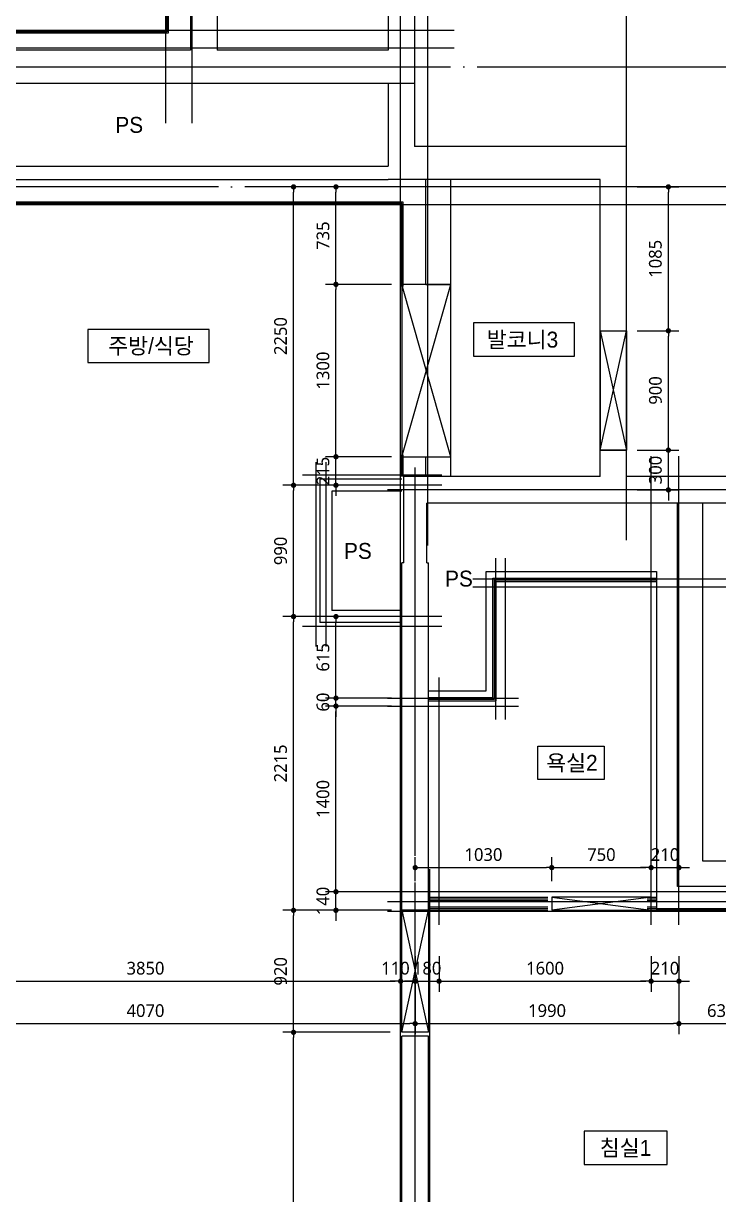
# Model space of a CAD drawing. Header units: millimetres. Extents: x 0 to 92204, y -190080 to 23760.
# Drawn here: x 16107 to 21352, y -62722 to -53891 of the extents above; entities that cross this region are included whole.
import ezdxf
from ezdxf.enums import TextEntityAlignment as Align
from ezdxf.xclip import XClip

# ---------------------------------------------------------------- set-up
doc = ezdxf.new("R2010")
doc.units = ezdxf.units.MM
doc.header["$LTSCALE"] = 100
doc.header["$XCLIPFRAME"] = 0
doc.linetypes.add('AUDIT_D_220706163347-0', pattern=[0])
doc.linetypes.add('CEN', pattern=[62, 60, -1, 0, -1])
doc.layers.get('defpoints').update_dxf_attribs({"color": 139})
for name, color, linetype in [('AA-XXXX-DIMS', 7, 'Continuous'), ('CEN_CON', 1, 'CEN'), ('CEN_WALL', 12, 'CEN'), ('CONC', 2, 'Continuous'), ('DIM', 7, 'AUDIT_D_220706163347-0'), ('ELE3_CON', 7, 'Continuous'), ('MC', 135, 'Continuous'), ('ROM', 7, 'AUDIT_D_220706163347-0'), ('WAL', 3, 'Continuous'), ('WAL_DRY', 7, 'Continuous'), ('실명', 3, 'AUDIT_D_220706163347-0'), ('실명박스', 7, 'AUDIT_D_220706163347-0'), ('창호-open', 4, 'Continuous')]:
    doc.layers.add(name, color=color, linetype=linetype)
doc.layers.add('AA-XXXX-MC', color=153, linetype='AUDIT_D_220706163347-0', plot=False)
doc.styles.add('HAUD01', font='Dotum.ttf')
doc.styles.add('맑은 고딕', font='malgun.ttf')
doc.dimstyles.new('NDIM40-in', dxfattribs={"dimscale": 40, "dimtxt": 2.4, "dimasz": 1, "dimexe": 2, "dimexo": 2, "dimgap": 1.2, "dimtad": 1, "dimdec": 0, "dimrnd": 0.25, "dimzin": 0, "dimdsep": 46, "dimtxsty": '맑은 고딕', "dimblk": 'DOT', "dimcen": 5, "dimclrd": 256, "dimclre": 256, "dimclrt": 3, "dimadec": 0, "dimazin": 0, "dimtfac": 1, "dimtdec": 0, "dimtix": 1, "dimtmove": 2, "dimatfit": 1, "dimldrblk": 'DIMDOT', "dimfxl": 0, "dimtolj": 1, "dimtzin": 0, "dimarcsym": 0})

# ---------------------------------------------------------------- blocks, each defined once
blk = doc.blocks.new('U-84A(확장)1')
at = {"layer": 'CEN_CON'}
for p, q in [((14630, -300), (14630, 10635)), ((12685, 1680), (15195, 1680)), ((0, 0), (15195, 0))]:
    blk.add_line(p, q, dxfattribs=at)
at = {"layer": 'CONC'}
for p, q in [((14895, 0), (14895, 9745)), ((14645, 1690), (14645, 9545)), ((12720, 1690), (14645, 1690)), ((12720, 1490), (14645, 1490)), ((14645, 200), (14645, 1490)), ((14185, 200), (14645, 200)), ((14185, 0), (14895, 0))]:
    blk.add_line(p, q, dxfattribs=at)
at = {"layer": 'MC'}
for p, q in [((14495, -300), (14495, 10635)), ((10575, 1880), (15195, 1880))]:
    blk.add_line(p, q, dxfattribs=at)
at = {"layer": 'WAL_DRY'}
for p, q in [((14505, 1870), (14505, 9365)), ((14515, 1860), (14515, 9375)), ((12705, 1870), (14505, 1870)), ((12705, 1860), (14515, 1860))]:
    blk.add_line(p, q, dxfattribs=at)
blk = doc.blocks.new('U-84B(기본)', base_point=(204212.1, -50484.6))
at = {"layer": 'CEN_CON'}
for p, q in [((216592.1, -42204.6), (216592.1, -38454.6)), ((219712.1, -39539.6), (210537.1, -39539.6)), ((214997.1, -50784.6), (214997.1, -41656.2)), ((219712.1, -41824.6), (214787.1, -41824.6))]:
    blk.add_line(p, q, dxfattribs=at)
at = {"layer": 'CEN_WALL'}
for p, q in [((215092.1, -42244.6), (215092.1, -38454.6)), ((216987.1, -45104.6), (216987.1, -41569.9)), ((214322.1, -41614.6), (214322.1, -43004.6)), ((215197.1, -41789.6), (214147.1, -41789.6)), ((215602.1, -42339.6), (215602.1, -43554.6)), ((215432.1, -42494.6), (219012.1, -42494.6)), ((215197.1, -42779.6), (214147.1, -42779.6)), ((214787.1, -43394.6), (215777.1, -43394.6)), ((219712.1, -44929.6), (214787.1, -44929.6))]:
    blk.add_line(p, q, dxfattribs=at)
at = {"layer": 'CONC'}
for p, q in [((214792.1, -38759.6), (214792.1, -39384.6)), ((214992.1, -38759.6), (214992.1, -39234.6)), ((216592.1, -39234.6), (214992.1, -39234.6)), ((216592.1, -40624.6), (216592.1, -39234.6)), ((210887.1, -39384.6), (214792.1, -39384.6)), ((210887.1, -39484.6), (214792.1, -39484.6)), ((216392.1, -39484.6), (214792.1, -39484.6)), ((216392.1, -40624.6), (216392.1, -39484.6)), ((216392.1, -40624.6), (216592.1, -40624.6)), ((216392.1, -41724.6), (216392.1, -41524.6)), ((216392.1, -41524.6), (216592.1, -41524.6)), ((216592.1, -41724.6), (216592.1, -41524.6)), ((216392.1, -41724.6), (214910.1, -41724.6)), ((214910.1, -42374.6), (214910.1, -41724.6)), ((219112.1, -41724.6), (216592.1, -41724.6)), ((218912.1, -41924.6), (215084.1, -41924.6)), ((215084.1, -42374.6), (215084.1, -41924.6)), ((214897.1, -44994.6), (214897.1, -42374.6)), ((214910.1, -42374.6), (214897.1, -42374.6)), ((215084.1, -42374.6), (215097.1, -42374.6)), ((215097.1, -44994.6), (215097.1, -42374.6)), ((215097.1, -44994.6), (214897.1, -44994.6)), ((214897.1, -48344.6), (214897.1, -45944.6)), ((215097.1, -45944.6), (214897.1, -45944.6)), ((215097.1, -48344.6), (215097.1, -45944.6))]:
    blk.add_line(p, q, dxfattribs=at)
at = {"layer": 'ELE3_CON'}
for p, q in [((216392.1, -40624.6), (216392.1, -41524.6)), ((216592.1, -40624.6), (216592.1, -41524.6))]:
    blk.add_line(p, q, dxfattribs=at)
at = {"layer": 'MC'}
for p, q in [((214887.1, -45104.6), (214887.1, -38454.6)), ((219712.1, -39674.6), (210537.1, -39674.6)), ((216777.1, -45104.6), (216777.1, -41569.9)), ((214247.1, -41614.6), (214247.1, -43004.6)), ((215197.1, -41714.6), (214147.1, -41714.6)), ((215677.1, -42339.6), (215677.1, -43554.6)), ((215432.1, -42554.6), (219012.1, -42554.6)), ((215197.1, -42854.6), (214147.1, -42854.6)), ((215177.1, -45104.6), (215177.1, -43239.6)), ((214787.1, -43454.6), (215777.1, -43454.6)), ((214887.1, -50784.6), (214887.1, -44684.6)), ((215107.1, -50784.6), (215107.1, -44684.6)), ((219712.1, -44854.6), (214787.1, -44854.6)), ((219712.1, -45004.6), (214787.1, -45004.6))]:
    blk.add_line(p, q, dxfattribs=at)
at = {"layer": 'WAL'}
for p, q in [((215077.1, -40274.6), (215077.1, -39484.6)), ((215267.1, -40274.6), (215267.1, -39484.6)), ((215077.1, -40274.6), (215267.1, -40274.6)), ((215077.1, -41724.6), (215077.1, -41574.6)), ((215077.1, -41574.6), (215267.1, -41574.6)), ((215267.1, -41724.6), (215267.1, -41574.6)), ((214897.1, -41744.6), (214277.1, -41744.6)), ((214277.1, -41744.6), (214277.1, -42824.6)), ((214897.1, -41834.6), (214367.1, -41834.6)), ((214367.1, -41834.6), (214367.1, -42734.6)), ((216977.1, -44814.6), (216977.1, -41924.6)), ((217167.1, -44624.6), (217167.1, -41924.6)), ((214897.1, -42734.6), (214367.1, -42734.6)), ((214897.1, -42824.6), (214277.1, -42824.6)), ((217787.1, -44624.6), (217167.1, -44624.6)), ((217597.1, -44814.6), (216977.1, -44814.6))]:
    blk.add_line(p, q, dxfattribs=at)
at = {"layer": 'WAL_DRY'}
for p, q in [((214907.1, -39654.6), (211017.1, -39654.6)), ((214897.1, -39664.6), (211027.1, -39664.6)), ((214897.1, -40289.6), (214897.1, -39664.6)), ((214907.1, -40289.6), (214907.1, -39654.6)), ((214897.1, -41724.6), (214897.1, -41559.6)), ((214907.1, -41724.6), (214907.1, -41559.6)), ((215532.1, -43339.6), (215532.1, -42439.6)), ((215532.1, -42439.6), (216817.1, -42439.6)), ((216817.1, -42439.6), (216817.1, -42514.6)), ((215582.1, -43389.6), (215582.1, -42489.6)), ((215582.1, -42489.6), (216817.1, -42489.6)), ((215594.6, -43402.1), (215594.6, -42502.1)), ((215594.6, -42502.1), (216817.1, -42502.1)), ((215607.1, -43414.6), (215607.1, -42514.6)), ((215607.1, -42514.6), (216817.1, -42514.6)), ((216817.1, -42514.6), (216817.1, -44994.6)), ((215097.1, -43339.6), (215532.1, -43339.6)), ((215097.1, -43389.6), (215582.1, -43389.6)), ((215097.1, -43402.1), (215594.6, -43402.1)), ((215097.1, -43414.6), (215607.1, -43414.6)), ((215097.1, -44894.6), (215997.1, -44894.6)), ((215097.1, -44907.1), (215997.1, -44907.1)), ((215097.1, -44919.6), (215997.1, -44919.6)), ((216747.1, -44894.6), (216817.1, -44894.6)), ((216747.1, -44907.1), (216817.1, -44907.1)), ((216747.1, -44919.6), (216817.1, -44919.6)), ((215097.1, -44969.6), (215997.1, -44969.6)), ((215097.1, -44982.1), (215997.1, -44982.1)), ((215097.1, -44994.6), (215997.1, -44994.6)), ((216747.1, -44969.6), (216817.1, -44969.6)), ((216747.1, -44982.1), (216817.1, -44982.1)), ((216777.1, -44994.6), (216817.1, -44994.6)), ((217427.1, -44984.6), (216817.1, -44984.6)), ((217417.1, -44994.6), (216817.1, -44994.6))]:
    blk.add_line(p, q, dxfattribs=at)
blk = doc.blocks.new('_Dot')
at = {"color": 0, "linetype": 'ByBlock', "lineweight": -2}
blk.add_line((-0.5, 0), (-1, 0), dxfattribs=at)
at = {"color": 0, "linetype": 'ByBlock', "const_width": 0.5}
blk.add_lwpolyline([(-0.25, 0, 1), (0.25, 0, 1)], format="xyb", close=True, dxfattribs=at)
blk = doc.blocks.new('*D660')
at = {"layer": 'defpoints', "color": 0, "transparency": 16777216}
for p in [(15103.2, -60844), (18953.2, -60844), (18953.2, -61113.7)]:
    blk.add_point(p, dxfattribs=at)
at = {"layer": 'DIM', "lineweight": -2, "transparency": 16777216}
for p, q in [((15103.2, -60924), (15103.2, -61193.7)), ((18953.2, -60924), (18953.2, -61193.7)), ((15143.2, -61113.7), (18913.2, -61113.7))]:
    blk.add_line(p, q, dxfattribs=at)
at = {"layer": 'DIM', "lineweight": -2, "transparency": 16777216, "xscale": 40, "yscale": 40, "zscale": 40, "rotation": 180}
blk.add_blockref('_Dot', (15103.2, -61113.7), dxfattribs=at)
at = {"layer": 'DIM', "lineweight": -2, "transparency": 16777216, "xscale": 40, "yscale": 40, "zscale": 40}
blk.add_blockref('_Dot', (18953.2, -61113.7), dxfattribs=at)
at = {"layer": 'DIM', "color": 3, "transparency": 16777216, "insert": (17028.2, -61016.1), "char_height": 96, "attachment_point": 5, "style": '맑은 고딕'}
blk.add_mtext('\\A1;3850', dxfattribs=at)
blk = doc.blocks.new('DIMDOT')
at = {"layer": 'AA-XXXX-DIMS'}
for p, q in [((-1.5, 0), (1.5, 0)), ((0, -1.5), (0, 1.5))]:
    blk.add_line(p, q, dxfattribs=at)
for radius in [0.5, 0.25]:
    blk.add_circle((0, 0), radius, dxfattribs=at)
blk = doc.blocks.new('*D661')
at = {"layer": 'defpoints', "color": 0, "transparency": 16777216}
for p in [(18953.2, -60844), (19063.2, -60844), (19063.2, -61113.7)]:
    blk.add_point(p, dxfattribs=at)
at = {"layer": 'DIM', "lineweight": -2, "transparency": 16777216}
for p, q in [((18953.2, -60924), (18953.2, -61193.7)), ((19063.2, -60924), (19063.2, -61193.7)), ((18913.2, -61113.7), (18873.2, -61113.7)), ((18953.2, -61113.7), (19063.2, -61113.7)), ((19103.2, -61113.7), (19143.2, -61113.7))]:
    blk.add_line(p, q, dxfattribs=at)
at = {"layer": 'DIM', "lineweight": -2, "transparency": 16777216, "xscale": 40, "yscale": 40, "zscale": 40}
blk.add_blockref('_Dot', (18953.2, -61113.7), dxfattribs=at)
at = {"layer": 'DIM', "lineweight": -2, "transparency": 16777216, "xscale": 40, "yscale": 40, "zscale": 40, "rotation": 180}
blk.add_blockref('_Dot', (19063.2, -61113.7), dxfattribs=at)
at = {"layer": 'DIM', "color": 3, "transparency": 16777216, "insert": (18914.4, -61015.9), "char_height": 96, "attachment_point": 5, "style": '맑은 고딕'}
blk.add_mtext('\\A1;110', dxfattribs=at)
blk = doc.blocks.new('*D662')
at = {"layer": 'defpoints', "color": 0, "transparency": 16777216}
for p in [(14993.2, -60844), (19063.2, -60844), (19063.2, -61433.7)]:
    blk.add_point(p, dxfattribs=at)
at = {"layer": 'DIM', "lineweight": -2, "transparency": 16777216}
for p, q in [((14993.2, -60924), (14993.2, -61513.7)), ((19063.2, -60924), (19063.2, -61513.7)), ((15033.2, -61433.7), (19023.2, -61433.7))]:
    blk.add_line(p, q, dxfattribs=at)
at = {"layer": 'DIM', "lineweight": -2, "transparency": 16777216, "xscale": 40, "yscale": 40, "zscale": 40, "rotation": 180}
blk.add_blockref('_Dot', (14993.2, -61433.7), dxfattribs=at)
at = {"layer": 'DIM', "lineweight": -2, "transparency": 16777216, "xscale": 40, "yscale": 40, "zscale": 40}
blk.add_blockref('_Dot', (19063.2, -61433.7), dxfattribs=at)
at = {"layer": 'DIM', "color": 3, "transparency": 16777216, "insert": (17028.2, -61336.1), "char_height": 96, "attachment_point": 5, "style": '맑은 고딕'}
blk.add_mtext('\\A1;4070', dxfattribs=at)
blk = doc.blocks.new('*D679')
at = {"layer": 'defpoints', "color": 0, "transparency": 16777216}
for p in [(18145.4, -61499), (18953.2, -61499), (18953.2, -64569)]:
    blk.add_point(p, dxfattribs=at)
at = {"layer": 'DIM', "lineweight": -2, "transparency": 16777216}
for p, q in [((18873.2, -61499), (18065.4, -61499)), ((18145.4, -64529), (18145.4, -61539)), ((18873.2, -64569), (18065.4, -64569))]:
    blk.add_line(p, q, dxfattribs=at)
at = {"layer": 'DIM', "lineweight": -2, "transparency": 16777216, "xscale": 40, "yscale": 40, "zscale": 40}
for p, rotation in [((18145.4, -61499), 90), ((18145.4, -64569), 270)]:
    blk.add_blockref('_Dot', p, dxfattribs=dict(at, rotation=rotation))
at = {"layer": 'DIM', "color": 3, "transparency": 16777216, "insert": (18047.8, -63034), "char_height": 96, "attachment_point": 5, "rotation": 90, "style": '맑은 고딕'}
blk.add_mtext('\\A1;3070', dxfattribs=at)
blk = doc.blocks.new('*D680')
at = {"layer": 'defpoints', "color": 0, "transparency": 16777216}
for p in [(18145.4, -60579), (18963.2, -60579), (18953.2, -61499)]:
    blk.add_point(p, dxfattribs=at)
at = {"layer": 'DIM', "lineweight": -2, "transparency": 16777216}
for p, q in [((18883.2, -60579), (18065.4, -60579)), ((18145.4, -61459), (18145.4, -60619)), ((18873.2, -61499), (18065.4, -61499))]:
    blk.add_line(p, q, dxfattribs=at)
at = {"layer": 'DIM', "lineweight": -2, "transparency": 16777216, "xscale": 40, "yscale": 40, "zscale": 40}
for p, rotation in [((18145.4, -60579), 90), ((18145.4, -61499), 270)]:
    blk.add_blockref('_Dot', p, dxfattribs=dict(at, rotation=rotation))
at = {"layer": 'DIM', "color": 3, "transparency": 16777216, "insert": (18047.8, -61039), "char_height": 96, "attachment_point": 5, "rotation": 90, "style": '맑은 고딕'}
blk.add_mtext('\\A1;920', dxfattribs=at)
blk = doc.blocks.new('*D681')
at = {"layer": 'defpoints', "color": 0, "transparency": 16777216}
for p in [(18145.4, -58364), (18963.2, -58364), (18963.2, -60579)]:
    blk.add_point(p, dxfattribs=at)
at = {"layer": 'DIM', "lineweight": -2, "transparency": 16777216}
for p, q in [((18883.2, -58364), (18065.4, -58364)), ((18145.4, -60539), (18145.4, -58404)), ((18883.2, -60579), (18065.4, -60579))]:
    blk.add_line(p, q, dxfattribs=at)
at = {"layer": 'DIM', "lineweight": -2, "transparency": 16777216, "xscale": 40, "yscale": 40, "zscale": 40}
for p, rotation in [((18145.4, -58364), 90), ((18145.4, -60579), 270)]:
    blk.add_blockref('_Dot', p, dxfattribs=dict(at, rotation=rotation))
at = {"layer": 'DIM', "color": 3, "transparency": 16777216, "insert": (18047.5, -59471.5), "char_height": 96, "attachment_point": 5, "rotation": 90, "style": '맑은 고딕'}
blk.add_mtext('\\A1;2215', dxfattribs=at)
blk = doc.blocks.new('*D682')
at = {"layer": 'defpoints', "color": 0, "transparency": 16777216}
for p in [(18145.4, -57374), (18963.2, -57374), (18963.2, -58364)]:
    blk.add_point(p, dxfattribs=at)
at = {"layer": 'DIM', "lineweight": -2, "transparency": 16777216}
for p, q in [((18883.2, -57374), (18065.4, -57374)), ((18145.4, -58324), (18145.4, -57414)), ((18883.2, -58364), (18065.4, -58364))]:
    blk.add_line(p, q, dxfattribs=at)
at = {"layer": 'DIM', "lineweight": -2, "transparency": 16777216, "xscale": 40, "yscale": 40, "zscale": 40}
for p, rotation in [((18145.4, -57374), 90), ((18145.4, -58364), 270)]:
    blk.add_blockref('_Dot', p, dxfattribs=dict(at, rotation=rotation))
at = {"layer": 'DIM', "color": 3, "transparency": 16777216, "insert": (18047.8, -57869), "char_height": 96, "attachment_point": 5, "rotation": 90, "style": '맑은 고딕'}
blk.add_mtext('\\A1;990', dxfattribs=at)
blk = doc.blocks.new('*D683')
at = {"layer": 'defpoints', "color": 0, "transparency": 16777216}
for p in [(18465.4, -57159), (18963.2, -57159), (18963.2, -57374)]:
    blk.add_point(p, dxfattribs=at)
at = {"layer": 'DIM', "lineweight": -2, "transparency": 16777216}
for p, q in [((18465.4, -57119), (18465.4, -57079)), ((18883.2, -57159), (18385.4, -57159)), ((18465.4, -57374), (18465.4, -57159)), ((18883.2, -57374), (18385.4, -57374)), ((18465.4, -57414), (18465.4, -57454))]:
    blk.add_line(p, q, dxfattribs=at)
at = {"layer": 'DIM', "lineweight": -2, "transparency": 16777216, "xscale": 40, "yscale": 40, "zscale": 40}
for p, rotation in [((18465.4, -57159), 270), ((18465.4, -57374), 90)]:
    blk.add_blockref('_Dot', p, dxfattribs=dict(at, rotation=rotation))
at = {"layer": 'DIM', "color": 3, "transparency": 16777216, "insert": (18367.5, -57266.5), "char_height": 96, "attachment_point": 5, "rotation": 90, "style": '맑은 고딕'}
blk.add_mtext('\\A1;215', dxfattribs=at)
blk = doc.blocks.new('*D684')
at = {"layer": 'defpoints', "color": 0, "transparency": 16777216}
for p in [(18465.4, -55859), (18963.2, -55859), (18963.2, -57159)]:
    blk.add_point(p, dxfattribs=at)
at = {"layer": 'DIM', "lineweight": -2, "transparency": 16777216}
for p, q in [((18883.2, -55859), (18385.4, -55859)), ((18465.4, -57119), (18465.4, -55899)), ((18883.2, -57159), (18385.4, -57159))]:
    blk.add_line(p, q, dxfattribs=at)
at = {"layer": 'DIM', "lineweight": -2, "transparency": 16777216, "xscale": 40, "yscale": 40, "zscale": 40}
for p, rotation in [((18465.4, -55859), 90), ((18465.4, -57159), 270)]:
    blk.add_blockref('_Dot', p, dxfattribs=dict(at, rotation=rotation))
at = {"layer": 'DIM', "color": 3, "transparency": 16777216, "insert": (18367.5, -56509), "char_height": 96, "attachment_point": 5, "rotation": 90, "style": '맑은 고딕'}
blk.add_mtext('\\A1;1300', dxfattribs=at)
blk = doc.blocks.new('*D685')
at = {"layer": 'defpoints', "color": 0, "transparency": 16777216}
for p in [(18465.4, -55124), (18963.2, -55124), (18963.2, -55859)]:
    blk.add_point(p, dxfattribs=at)
at = {"layer": 'DIM', "lineweight": -2, "transparency": 16777216}
for p, q in [((18883.2, -55124), (18385.4, -55124)), ((18465.4, -55819), (18465.4, -55164)), ((18883.2, -55859), (18385.4, -55859))]:
    blk.add_line(p, q, dxfattribs=at)
at = {"layer": 'DIM', "lineweight": -2, "transparency": 16777216, "xscale": 40, "yscale": 40, "zscale": 40}
for p, rotation in [((18465.4, -55124), 90), ((18465.4, -55859), 270)]:
    blk.add_blockref('_Dot', p, dxfattribs=dict(at, rotation=rotation))
at = {"layer": 'DIM', "color": 3, "transparency": 16777216, "insert": (18367.8, -55491.5), "char_height": 96, "attachment_point": 5, "rotation": 90, "style": '맑은 고딕'}
blk.add_mtext('\\A1;735', dxfattribs=at)
blk = doc.blocks.new('*D686')
at = {"layer": 'defpoints', "color": 0, "transparency": 16777216}
for p in [(18145.4, -55124), (18963.2, -55124), (18963.2, -57374)]:
    blk.add_point(p, dxfattribs=at)
at = {"layer": 'DIM', "lineweight": -2, "transparency": 16777216}
for p, q in [((18883.2, -55124), (18065.4, -55124)), ((18145.4, -57334), (18145.4, -55164)), ((18883.2, -57374), (18065.4, -57374))]:
    blk.add_line(p, q, dxfattribs=at)
at = {"layer": 'DIM', "lineweight": -2, "transparency": 16777216, "xscale": 40, "yscale": 40, "zscale": 40}
for p, rotation in [((18145.4, -55124), 90), ((18145.4, -57374), 270)]:
    blk.add_blockref('_Dot', p, dxfattribs=dict(at, rotation=rotation))
at = {"layer": 'DIM', "color": 3, "transparency": 16777216, "insert": (18047.8, -56249), "char_height": 96, "attachment_point": 5, "rotation": 90, "style": '맑은 고딕'}
blk.add_mtext('\\A1;2250', dxfattribs=at)
blk = doc.blocks.new('*D693')
at = {"layer": 'defpoints', "color": 0, "transparency": 16777216}
for p in [(20658.2, -57109), (20973.4, -57109), (20658.2, -57409)]:
    blk.add_point(p, dxfattribs=at)
at = {"layer": 'DIM', "lineweight": -2, "transparency": 16777216}
for p, q in [((20973.4, -57069), (20973.4, -57029)), ((20738.2, -57109), (21053.4, -57109)), ((20973.4, -57409), (20973.4, -57109)), ((20738.2, -57409), (21053.4, -57409)), ((20973.4, -57449), (20973.4, -57489))]:
    blk.add_line(p, q, dxfattribs=at)
at = {"layer": 'DIM', "lineweight": -2, "transparency": 16777216, "xscale": 40, "yscale": 40, "zscale": 40}
for p, rotation in [((20973.4, -57109), 270), ((20973.4, -57409), 90)]:
    blk.add_blockref('_Dot', p, dxfattribs=dict(at, rotation=rotation))
at = {"layer": 'DIM', "color": 3, "transparency": 16777216, "insert": (20875.8, -57259), "char_height": 96, "attachment_point": 5, "rotation": 90, "style": '맑은 고딕'}
blk.add_mtext('\\A1;300', dxfattribs=at)
blk = doc.blocks.new('*D694')
at = {"layer": 'defpoints', "color": 0, "transparency": 16777216}
for p in [(20658.2, -56209), (20973.4, -56209), (20658.2, -57109)]:
    blk.add_point(p, dxfattribs=at)
at = {"layer": 'DIM', "lineweight": -2, "transparency": 16777216}
for p, q in [((20738.2, -56209), (21053.4, -56209)), ((20973.4, -57069), (20973.4, -56249)), ((20738.2, -57109), (21053.4, -57109))]:
    blk.add_line(p, q, dxfattribs=at)
at = {"layer": 'DIM', "lineweight": -2, "transparency": 16777216, "xscale": 40, "yscale": 40, "zscale": 40}
for p, rotation in [((20973.4, -56209), 90), ((20973.4, -57109), 270)]:
    blk.add_blockref('_Dot', p, dxfattribs=dict(at, rotation=rotation))
at = {"layer": 'DIM', "color": 3, "transparency": 16777216, "insert": (20875.8, -56659), "char_height": 96, "attachment_point": 5, "rotation": 90, "style": '맑은 고딕'}
blk.add_mtext('\\A1;900', dxfattribs=at)
blk = doc.blocks.new('*D695')
at = {"layer": 'defpoints', "color": 0, "transparency": 16777216}
for p in [(20658.2, -55124), (20973.4, -55124), (20658.2, -56209)]:
    blk.add_point(p, dxfattribs=at)
at = {"layer": 'DIM', "lineweight": -2, "transparency": 16777216}
for p, q in [((20738.2, -55124), (21053.4, -55124)), ((20973.4, -56169), (20973.4, -55164)), ((20738.2, -56209), (21053.4, -56209))]:
    blk.add_line(p, q, dxfattribs=at)
at = {"layer": 'DIM', "lineweight": -2, "transparency": 16777216, "xscale": 40, "yscale": 40, "zscale": 40}
for p, rotation in [((20973.4, -55124), 90), ((20973.4, -56209), 270)]:
    blk.add_blockref('_Dot', p, dxfattribs=dict(at, rotation=rotation))
at = {"layer": 'DIM', "color": 3, "transparency": 16777216, "insert": (20875.6, -55666.5), "char_height": 96, "attachment_point": 5, "rotation": 90, "style": '맑은 고딕'}
blk.add_mtext('\\A1;1085', dxfattribs=at)
blk = doc.blocks.new('*D696')
at = {"layer": 'defpoints', "color": 0, "transparency": 16777216}
for p in [(19063.2, -60844), (19243.2, -60844), (19243.2, -61113.7)]:
    blk.add_point(p, dxfattribs=at)
at = {"layer": 'DIM', "lineweight": -2, "transparency": 16777216}
for p, q in [((19063.2, -60924), (19063.2, -61193.7)), ((19243.2, -60924), (19243.2, -61193.7)), ((19023.2, -61113.7), (18983.2, -61113.7)), ((19063.2, -61113.7), (19243.2, -61113.7)), ((19283.2, -61113.7), (19323.2, -61113.7))]:
    blk.add_line(p, q, dxfattribs=at)
at = {"layer": 'DIM', "lineweight": -2, "transparency": 16777216, "xscale": 40, "yscale": 40, "zscale": 40}
blk.add_blockref('_Dot', (19063.2, -61113.7), dxfattribs=at)
at = {"layer": 'DIM', "lineweight": -2, "transparency": 16777216, "xscale": 40, "yscale": 40, "zscale": 40, "rotation": 180}
blk.add_blockref('_Dot', (19243.2, -61113.7), dxfattribs=at)
at = {"layer": 'DIM', "color": 3, "transparency": 16777216, "insert": (19153.2, -61015.9), "char_height": 96, "attachment_point": 5, "style": '맑은 고딕'}
blk.add_mtext('\\A1;180', dxfattribs=at)
blk = doc.blocks.new('*D697')
at = {"layer": 'defpoints', "color": 0, "transparency": 16777216}
for p in [(19243.2, -60844), (20843.2, -60844), (20843.2, -61113.7)]:
    blk.add_point(p, dxfattribs=at)
at = {"layer": 'DIM', "lineweight": -2, "transparency": 16777216}
for p, q in [((19243.2, -60924), (19243.2, -61193.7)), ((20843.2, -60924), (20843.2, -61193.7)), ((19283.2, -61113.7), (20803.2, -61113.7))]:
    blk.add_line(p, q, dxfattribs=at)
at = {"layer": 'DIM', "lineweight": -2, "transparency": 16777216, "xscale": 40, "yscale": 40, "zscale": 40, "rotation": 180}
blk.add_blockref('_Dot', (19243.2, -61113.7), dxfattribs=at)
at = {"layer": 'DIM', "lineweight": -2, "transparency": 16777216, "xscale": 40, "yscale": 40, "zscale": 40}
blk.add_blockref('_Dot', (20843.2, -61113.7), dxfattribs=at)
at = {"layer": 'DIM', "color": 3, "transparency": 16777216, "insert": (20043.2, -61015.9), "char_height": 96, "attachment_point": 5, "style": '맑은 고딕'}
blk.add_mtext('\\A1;1600', dxfattribs=at)
blk = doc.blocks.new('*D698')
at = {"layer": 'defpoints', "color": 0, "transparency": 16777216}
for p in [(20843.2, -60844), (21053.2, -60844), (21053.2, -61113.7)]:
    blk.add_point(p, dxfattribs=at)
at = {"layer": 'DIM', "lineweight": -2, "transparency": 16777216}
for p, q in [((20843.2, -60924), (20843.2, -61193.7)), ((21053.2, -60924), (21053.2, -61193.7)), ((20803.2, -61113.7), (20763.2, -61113.7)), ((20843.2, -61113.7), (21053.2, -61113.7)), ((21093.2, -61113.7), (21133.2, -61113.7))]:
    blk.add_line(p, q, dxfattribs=at)
at = {"layer": 'DIM', "lineweight": -2, "transparency": 16777216, "xscale": 40, "yscale": 40, "zscale": 40}
blk.add_blockref('_Dot', (20843.2, -61113.7), dxfattribs=at)
at = {"layer": 'DIM', "lineweight": -2, "transparency": 16777216, "xscale": 40, "yscale": 40, "zscale": 40, "rotation": 180}
blk.add_blockref('_Dot', (21053.2, -61113.7), dxfattribs=at)
at = {"layer": 'DIM', "color": 3, "transparency": 16777216, "insert": (20948.2, -61015.9), "char_height": 96, "attachment_point": 5, "style": '맑은 고딕'}
blk.add_mtext('\\A1;210', dxfattribs=at)
blk = doc.blocks.new('*D699')
at = {"layer": 'defpoints', "color": 0, "transparency": 16777216}
for p in [(21053.2, -60844), (21691.7, -60844), (21691.7, -61433.7)]:
    blk.add_point(p, dxfattribs=at)
at = {"layer": 'DIM', "lineweight": -2, "transparency": 16777216}
for p, q in [((21053.2, -60924), (21053.2, -61513.7)), ((21691.7, -60924), (21691.7, -61513.7)), ((21093.2, -61433.7), (21651.7, -61433.7))]:
    blk.add_line(p, q, dxfattribs=at)
at = {"layer": 'DIM', "lineweight": -2, "transparency": 16777216, "xscale": 40, "yscale": 40, "zscale": 40, "rotation": 180}
blk.add_blockref('_Dot', (21053.2, -61433.7), dxfattribs=at)
at = {"layer": 'DIM', "lineweight": -2, "transparency": 16777216, "xscale": 40, "yscale": 40, "zscale": 40}
blk.add_blockref('_Dot', (21691.7, -61433.7), dxfattribs=at)
at = {"layer": 'DIM', "color": 3, "transparency": 16777216, "insert": (21372.5, -61336.1), "char_height": 96, "attachment_point": 5, "style": '맑은 고딕'}
blk.add_mtext('\\A1;639', dxfattribs=at)
blk = doc.blocks.new('*D700')
at = {"layer": 'defpoints', "color": 0, "transparency": 16777216}
for p in [(19063.2, -60844), (21053.2, -60844), (21053.2, -61433.7)]:
    blk.add_point(p, dxfattribs=at)
at = {"layer": 'DIM', "lineweight": -2, "transparency": 16777216}
for p, q in [((19063.2, -60924), (19063.2, -61513.7)), ((21053.2, -60924), (21053.2, -61513.7)), ((19103.2, -61433.7), (21013.2, -61433.7))]:
    blk.add_line(p, q, dxfattribs=at)
at = {"layer": 'DIM', "lineweight": -2, "transparency": 16777216, "xscale": 40, "yscale": 40, "zscale": 40, "rotation": 180}
blk.add_blockref('_Dot', (19063.2, -61433.7), dxfattribs=at)
at = {"layer": 'DIM', "lineweight": -2, "transparency": 16777216, "xscale": 40, "yscale": 40, "zscale": 40}
blk.add_blockref('_Dot', (21053.2, -61433.7), dxfattribs=at)
at = {"layer": 'DIM', "color": 3, "transparency": 16777216, "insert": (20058.2, -61335.9), "char_height": 96, "attachment_point": 5, "style": '맑은 고딕'}
blk.add_mtext('\\A1;1990', dxfattribs=at)
blk = doc.blocks.new('*D701')
at = {"layer": 'defpoints', "color": 0, "transparency": 16777216}
for p in [(20093.2, -60257.1), (19063.2, -60439), (20093.2, -60439)]:
    blk.add_point(p, dxfattribs=at)
at = {"layer": 'DIM', "lineweight": -2, "transparency": 16777216}
for p, q in [((19063.2, -60359), (19063.2, -60177.1)), ((20093.2, -60359), (20093.2, -60177.1)), ((19103.2, -60257.1), (20053.2, -60257.1))]:
    blk.add_line(p, q, dxfattribs=at)
at = {"layer": 'DIM', "lineweight": -2, "transparency": 16777216, "xscale": 40, "yscale": 40, "zscale": 40, "rotation": 180}
blk.add_blockref('_Dot', (19063.2, -60257.1), dxfattribs=at)
at = {"layer": 'DIM', "lineweight": -2, "transparency": 16777216, "xscale": 40, "yscale": 40, "zscale": 40}
blk.add_blockref('_Dot', (20093.2, -60257.1), dxfattribs=at)
at = {"layer": 'DIM', "color": 3, "transparency": 16777216, "insert": (19578.2, -60159.2), "char_height": 96, "attachment_point": 5, "style": '맑은 고딕'}
blk.add_mtext('\\A1;1030', dxfattribs=at)
blk = doc.blocks.new('*D702')
at = {"layer": 'defpoints', "color": 0, "transparency": 16777216}
for p in [(20843.2, -60257.1), (20093.2, -60439), (20843.2, -60439)]:
    blk.add_point(p, dxfattribs=at)
at = {"layer": 'DIM', "lineweight": -2, "transparency": 16777216}
for p, q in [((20093.2, -60359), (20093.2, -60177.1)), ((20843.2, -60359), (20843.2, -60177.1)), ((20133.2, -60257.1), (20803.2, -60257.1))]:
    blk.add_line(p, q, dxfattribs=at)
at = {"layer": 'DIM', "lineweight": -2, "transparency": 16777216, "xscale": 40, "yscale": 40, "zscale": 40, "rotation": 180}
blk.add_blockref('_Dot', (20093.2, -60257.1), dxfattribs=at)
at = {"layer": 'DIM', "lineweight": -2, "transparency": 16777216, "xscale": 40, "yscale": 40, "zscale": 40}
blk.add_blockref('_Dot', (20843.2, -60257.1), dxfattribs=at)
at = {"layer": 'DIM', "color": 3, "transparency": 16777216, "insert": (20468.2, -60159.5), "char_height": 96, "attachment_point": 5, "style": '맑은 고딕'}
blk.add_mtext('\\A1;750', dxfattribs=at)
blk = doc.blocks.new('*D703')
at = {"layer": 'defpoints', "color": 0, "transparency": 16777216}
for p in [(21053.2, -60257.1), (20843.2, -60439), (21053.2, -60439)]:
    blk.add_point(p, dxfattribs=at)
at = {"layer": 'DIM', "lineweight": -2, "transparency": 16777216}
for p, q in [((20843.2, -60359), (20843.2, -60177.1)), ((21053.2, -60359), (21053.2, -60177.1)), ((20803.2, -60257.1), (20763.2, -60257.1)), ((20843.2, -60257.1), (21053.2, -60257.1)), ((21093.2, -60257.1), (21133.2, -60257.1))]:
    blk.add_line(p, q, dxfattribs=at)
at = {"layer": 'DIM', "lineweight": -2, "transparency": 16777216, "xscale": 40, "yscale": 40, "zscale": 40}
blk.add_blockref('_Dot', (20843.2, -60257.1), dxfattribs=at)
at = {"layer": 'DIM', "lineweight": -2, "transparency": 16777216, "xscale": 40, "yscale": 40, "zscale": 40, "rotation": 180}
blk.add_blockref('_Dot', (21053.2, -60257.1), dxfattribs=at)
at = {"layer": 'DIM', "color": 3, "transparency": 16777216, "insert": (20948.2, -60159.2), "char_height": 96, "attachment_point": 5, "style": '맑은 고딕'}
blk.add_mtext('\\A1;210', dxfattribs=at)
blk = doc.blocks.new('*D704')
at = {"layer": 'defpoints', "color": 0, "transparency": 16777216}
for p in [(18465.4, -60439), (18963.2, -60439), (18963.2, -60579)]:
    blk.add_point(p, dxfattribs=at)
at = {"layer": 'DIM', "lineweight": -2, "transparency": 16777216}
for p, q in [((18465.4, -60399), (18465.4, -60359)), ((18883.2, -60439), (18385.4, -60439)), ((18465.4, -60579), (18465.4, -60439)), ((18883.2, -60579), (18385.4, -60579)), ((18465.4, -60619), (18465.4, -60659))]:
    blk.add_line(p, q, dxfattribs=at)
at = {"layer": 'DIM', "lineweight": -2, "transparency": 16777216, "xscale": 40, "yscale": 40, "zscale": 40}
for p, rotation in [((18465.4, -60439), 270), ((18465.4, -60579), 90)]:
    blk.add_blockref('_Dot', p, dxfattribs=dict(at, rotation=rotation))
at = {"layer": 'DIM', "color": 3, "transparency": 16777216, "insert": (18367.5, -60509), "char_height": 96, "attachment_point": 5, "rotation": 90, "style": '맑은 고딕'}
blk.add_mtext('\\A1;140', dxfattribs=at)
blk = doc.blocks.new('*D705')
at = {"layer": 'defpoints', "color": 0, "transparency": 16777216}
for p in [(18465.4, -59039), (18963.2, -59039), (18963.2, -60439)]:
    blk.add_point(p, dxfattribs=at)
at = {"layer": 'DIM', "lineweight": -2, "transparency": 16777216}
for p, q in [((18883.2, -59039), (18385.4, -59039)), ((18465.4, -60399), (18465.4, -59079)), ((18883.2, -60439), (18385.4, -60439))]:
    blk.add_line(p, q, dxfattribs=at)
at = {"layer": 'DIM', "lineweight": -2, "transparency": 16777216, "xscale": 40, "yscale": 40, "zscale": 40}
for p, rotation in [((18465.4, -59039), 90), ((18465.4, -60439), 270)]:
    blk.add_blockref('_Dot', p, dxfattribs=dict(at, rotation=rotation))
at = {"layer": 'DIM', "color": 3, "transparency": 16777216, "insert": (18367.5, -59739), "char_height": 96, "attachment_point": 5, "rotation": 90, "style": '맑은 고딕'}
blk.add_mtext('\\A1;1400', dxfattribs=at)
blk = doc.blocks.new('*D706')
at = {"layer": 'defpoints', "color": 0, "transparency": 16777216}
for p in [(18465.4, -58979), (18963.2, -58979), (18963.2, -59039)]:
    blk.add_point(p, dxfattribs=at)
at = {"layer": 'DIM', "lineweight": -2, "transparency": 16777216}
for p, q in [((18465.4, -58939), (18465.4, -58899)), ((18883.2, -58979), (18385.4, -58979)), ((18465.4, -59039), (18465.4, -58979)), ((18883.2, -59039), (18385.4, -59039)), ((18465.4, -59079), (18465.4, -59119))]:
    blk.add_line(p, q, dxfattribs=at)
at = {"layer": 'DIM', "lineweight": -2, "transparency": 16777216, "xscale": 40, "yscale": 40, "zscale": 40}
for p, rotation in [((18465.4, -58979), 270), ((18465.4, -59039), 90)]:
    blk.add_blockref('_Dot', p, dxfattribs=dict(at, rotation=rotation))
at = {"layer": 'DIM', "color": 3, "transparency": 16777216, "insert": (18367.8, -59009), "char_height": 96, "attachment_point": 5, "rotation": 90, "style": '맑은 고딕'}
blk.add_mtext('\\A1;60', dxfattribs=at)
blk = doc.blocks.new('*D707')
at = {"layer": 'defpoints', "color": 0, "transparency": 16777216}
for p in [(18465.4, -58364), (18963.2, -58364), (18963.2, -58979)]:
    blk.add_point(p, dxfattribs=at)
at = {"layer": 'DIM', "lineweight": -2, "transparency": 16777216}
for p, q in [((18883.2, -58364), (18385.4, -58364)), ((18465.4, -58939), (18465.4, -58404)), ((18883.2, -58979), (18385.4, -58979))]:
    blk.add_line(p, q, dxfattribs=at)
at = {"layer": 'DIM', "lineweight": -2, "transparency": 16777216, "xscale": 40, "yscale": 40, "zscale": 40}
for p, rotation in [((18465.4, -58364), 90), ((18465.4, -58979), 270)]:
    blk.add_blockref('_Dot', p, dxfattribs=dict(at, rotation=rotation))
at = {"layer": 'DIM', "color": 3, "transparency": 16777216, "insert": (18367.5, -58671.5), "char_height": 96, "attachment_point": 5, "rotation": 90, "style": '맑은 고딕'}
blk.add_mtext('\\A1;615', dxfattribs=at)

msp = doc.modelspace()

# ---------------------------------------------------------------- linework, layer by layer
at = {"layer": 'AA-XXXX-MC'}
msp.add_line((18953.2, -54819), (18953.2, -52869.2), dxfattribs=at)
at = {"layer": 'CEN_CON'}
for p, q in [((19158.2, -54819), (19158.2, -52869.2)), ((20658.2, -54039), (20658.2, -52869.2)), ((7129.7, -54219), (23778.2, -54219))]:
    msp.add_line(p, q, dxfattribs=at)
at = {"layer": '실명박스'}
for points in [[(19503.3, -56150.2), (19503.3, -56400.2), (20265.4, -56400.2), (20265.4, -56150.2)], [(16593.6, -56198.6), (16593.6, -56448.6), (17508.6, -56448.6), (17508.6, -56198.6)], [(20488.7, -59342.1), (20488.7, -59592.1), (19988.7, -59592.1), (19988.7, -59342.1)], [(20338.5, -62244.9), (20338.5, -62494.9), (20963.8, -62494.9), (20963.8, -62244.9)]]:
    msp.add_lwpolyline(points, close=True, dxfattribs=at)
at = {"layer": '창호-open'}
for p, q in [((19333.2, -57159), (18963.2, -55859)), ((18963.2, -57159), (19333.2, -55859)), ((20458.2, -57109), (20658.2, -56209)), ((20458.2, -56209), (20658.2, -57109)), ((20843.2, -60479), (20093.2, -60579)), ((20093.2, -60479), (20843.2, -60579)), ((18963.2, -61499), (19163.2, -60579)), ((18963.2, -60579), (19163.2, -61499))]:
    msp.add_line(p, q, dxfattribs=at)
for points in [[(19333.2, -57159), (19333.2, -55859), (18963.2, -55859), (18963.2, -57159)], [(20458.2, -56209), (20658.2, -56209), (20658.2, -57109), (20458.2, -57109)], [(20093.2, -60579), (20843.2, -60579), (20843.2, -60479), (20093.2, -60479)], [(18963.2, -60579), (19163.2, -60579), (19163.2, -61499), (18963.2, -61499)]]:
    msp.add_lwpolyline(points, close=True, dxfattribs=at)

# ---------------------------------------------------------------- block references
ref = msp.add_blockref('U-84A(확장)1', (19058.2, -39449), dxfattribs=dict(xscale=-1, rotation=90))
XClip(ref).set_block_clipping_path([(13420.2065091218, -4720), (26920, 11928.5649148573)])
msp.add_blockref('U-84B(기본)', (8278.2, -66069))

# ---------------------------------------------------------------- texts
at = {"layer": 'ROM', "color": 3, "style": 'HAUD01'}
for p in [(16905.7, -54656.5), (18630.9, -57869), (19393.4, -58077.7)]:
    msp.add_text('PS', height=120, dxfattribs=at).set_placement(p, align=Align.MIDDLE)
at = {"layer": '실명', "style": 'HAUD01'}
for s, p in [('주방/식당', (17069.6, -56321.8)), ('발코니3', (19872.6, -56274.4)), ('욕실2', (20245.3, -59465.6)), ('침실1', (20650, -62368.1))]:
    msp.add_text(s, height=120, dxfattribs=at).set_placement(p, align=Align.MIDDLE)

# ---------------------------------------------------------------- dimensions: what is measured, and where the dimension line sits
at = {"layer": 'DIM'}
for base, p1, p2, angle, picture, middle in [((18145.4, -55124), (18963.2, -57374), (18963.2, -55124), 90, '*D686', (18047.8, -56249)), ((18465.4, -55124), (18963.2, -55859), (18963.2, -55124), 90, '*D685', (18367.8, -55491.5)), ((20973.4, -55124), (20658.2, -56209), (20658.2, -55124), 270, '*D695', (20875.6, -55666.5)), ((18465.4, -55859), (18963.2, -57159), (18963.2, -55859), 90, '*D684', (18367.5, -56509)), ((20973.4, -56209), (20658.2, -57109), (20658.2, -56209), 270, '*D694', (20875.8, -56659)), ((20973.4, -57109), (20658.2, -57409), (20658.2, -57109), 270, '*D693', (20875.8, -57259)), ((18465.4, -57159), (18963.2, -57374), (18963.2, -57159), 90, '*D683', (18367.5, -57266.5)), ((18465.4, -58364), (18963.2, -58979), (18963.2, -58364), 90, '*D707', (18367.5, -58671.5)), ((18465.4, -58979), (18963.2, -59039), (18963.2, -58979), 90, '*D706', (18367.8, -59009)), ((18465.4, -59039), (18963.2, -60439), (18963.2, -59039), 90, '*D705', (18367.5, -59739)), ((18465.4, -60439), (18963.2, -60579), (18963.2, -60439), 90, '*D704', (18367.5, -60509)), ((19063.2, -61433.7), (14993.2, -60844), (19063.2, -60844), 180, '*D662', (17028.2, -61336.1)), ((18953.2, -61113.7), (15103.2, -60844), (18953.2, -60844), 180, '*D660', (17028.2, -61016.1)), ((19243.2, -61113.7), (19063.2, -60844), (19243.2, -60844), 180, '*D696', (19153.2, -61015.9)), ((21053.2, -61433.7), (19063.2, -60844), (21053.2, -60844), 180, '*D700', (20058.2, -61335.9)), ((20843.2, -61113.7), (19243.2, -60844), (20843.2, -60844), 180, '*D697', (20043.2, -61015.9)), ((21053.2, -61113.7), (20843.2, -60844), (21053.2, -60844), 180, '*D698', (20948.2, -61015.9))]:
    dim = msp.add_linear_dim(base=base, p1=p1, p2=p2, angle=angle, dimstyle='NDIM40-in', override={"dimscale": 40}, dxfattribs=at)
    dim.commit()
    dim.dimension.update_dxf_attribs({"geometry": picture, "text_midpoint": middle})
for base, p1, p2, angle, picture, middle in [((18145.4, -57374), (18963.2, -58364), (18963.2, -57374), 90, '*D682', (18047.8, -57869)), ((18145.4, -58364), (18963.2, -60579), (18963.2, -58364), 90, '*D681', (18047.5, -59471.5)), ((18145.4, -60579), (18953.2, -61499), (18963.2, -60579), 90, '*D680', (18047.8, -61039)), ((21691.7352, -61433.7404), (21053.2205, -60844.0246), (21691.7352, -60844.0246), 180, '*D699', (21372.4779, -61336.1426)), ((18145.4, -61499), (18953.2, -64569), (18953.2, -61499), 90, '*D679', (18047.8, -63034))]:
    dim = msp.add_linear_dim(base=base, p1=p1, p2=p2, angle=angle, dimstyle='NDIM40-in', dxfattribs=at)
    dim.commit()
    dim.dimension.update_dxf_attribs({"geometry": picture, "text_midpoint": middle})
for base, p1, p2, picture, middle in [((20093.2, -60257.1), (19063.2, -60439), (20093.2, -60439), '*D701', (19578.2, -60159.2)), ((20843.2, -60257.1), (20093.2, -60439), (20843.2, -60439), '*D702', (20468.2, -60159.5)), ((21053.2, -60257.1), (20843.2, -60439), (21053.2, -60439), '*D703', (20948.2, -60159.2))]:
    dim = msp.add_linear_dim(base=base, p1=p1, p2=p2, dimstyle='NDIM40-in', override={"dimscale": 40}, dxfattribs=at)
    dim.commit()
    dim.dimension.update_dxf_attribs({"geometry": picture, "text_midpoint": middle})
dim = msp.add_linear_dim(base=(19063.2, -61113.7), p1=(18953.2, -60844), p2=(19063.2, -60844), angle=180, dimstyle='NDIM40-in', override={"dimscale": 40}, dxfattribs=at)
dim.commit()
dim.dimension.update_dxf_attribs({"geometry": '*D661', "text_midpoint": (18914.4, -61015.9), "dimtype": 160})

doc.saveas('drawing.dxf')
